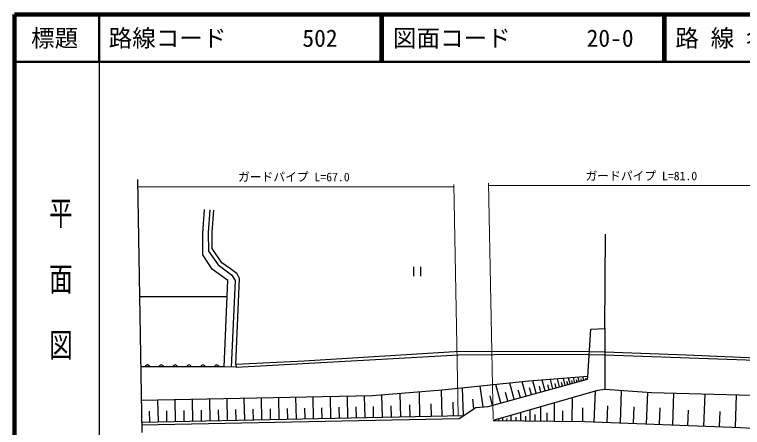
# Model space of a CAD drawing. Units: millimetres, scale not verified. Extents: x 40000 to 680000, y 20000 to 380000.
# Drawn here: x 40000 to 194622, y 292372 to 380000 of the extents above; entities that cross this region are included whole.
import ezdxf
from ezdxf.enums import TextEntityAlignment as Align

# ---------------------------------------------------------------- set-up
doc = ezdxf.new("R2010")
doc.units = ezdxf.units.MM
doc.header["$LTSCALE"] = 1000
doc.linetypes.add('DASHED', pattern=[7.5, 6, -1.5])
for name, color, linetype, lineweight in [('M-BGD', 7, 'Continuous', 25), ('M-BGD-EXST', 7, 'Continuous', 25), ('M-STR-HTXT', 7, 'Continuous', 13), ('M-TTL', 2, 'Continuous', 140), ('M-TTL-BAND', 7, 'Continuous', 25), ('M-TTL-LINE', 7, 'Continuous', 50)]:
    doc.layers.add(name, color=color, linetype=linetype, lineweight=lineweight)
doc.layers.add('M-TTL-TXT', color=7, linetype='Continuous')
doc.styles.add('@ＭＳ ゴシック', font='')
doc.styles.add('ＭＳ ゴシック', font='')
doc.styles.get('@ＭＳ ゴシック').set_extended_font_data('@MS Gothic')
doc.styles.get('ＭＳ ゴシック').set_extended_font_data('MS Gothic')

msp = doc.modelspace()

# ---------------------------------------------------------------- linework, layer by layer
at = {"layer": 'M-BGD'}
for p, q in [((66103, 344977), (67003, 291308)), ((165420, 313354), (165520, 333398)), ((85149, 320070), (66520, 320087)), ((69709, 305250), (66769, 305260)), ((72649, 305240), (69709, 305250)), ((75589, 305230), (72649, 305240)), ((78529, 305220), (75589, 305230)), ((81468, 305210), (78529, 305220)), ((84408, 305200), (81468, 305210)), ((160930, 302385), (160733, 303105)), ((146160, 298340), (145223, 301763)), ((148650, 299022), (147825, 302035)), ((150834, 299620), (150113, 302252)), ((152723, 300137), (152100, 302412)), ((154355, 300584), (153816, 302550)), ((155085, 300784), (154835, 301698)), ((155765, 300970), (155300, 302669)), ((156396, 301143), (156180, 301933)), ((156984, 301304), (156582, 302772)), ((157529, 301454), (157342, 302136)), ((158037, 301593), (157689, 302861)), ((158519, 301725), (158358, 302313)), ((159001, 301857), (158704, 302942)), ((159483, 301989), (159347, 302486)), ((159966, 302121), (159718, 303024)), ((160448, 302253), (160337, 302659)), ((161412, 302517), (161326, 302832)), ((130649, 300245), (130761, 294813)), ((135401, 294909), (135181, 300714)), ((138838, 301096), (139468, 296740)), ((143332, 297565), (142266, 301454)), ((147445, 298692), (147005, 300298)), ((149781, 299332), (149394, 300745)), ((151813, 299888), (151478, 301111)), ((153568, 300369), (153279, 301426)), ((163143, 293577), (163397, 300089)), ((168689, 293360), (168956, 300184)), ((85235, 293869), (85140, 298453)), ((88900, 293945), (88805, 298525)), ((92562, 294021), (92467, 298596)), ((96220, 294096), (96125, 298668)), ((99874, 294172), (99780, 298739)), ((103526, 294248), (103431, 298811)), ((107174, 294324), (107079, 298882)), ((110818, 294399), (110724, 298954)), ((114459, 294475), (114365, 299025)), ((118151, 294551), (118054, 299223)), ((122028, 294632), (121927, 299537)), ((126099, 294716), (125993, 299867)), ((141492, 297061), (141054, 299100)), ((144791, 297965), (144291, 299789)), ((158450, 293681), (158497, 298681)), ((174247, 293143), (174506, 299770)), ((179816, 292925), (180078, 299622)), ((186609, 299449), (186344, 292669)), ((193318, 299270), (193050, 292407)), ((70542, 293564), (70446, 298165)), ((74220, 293640), (74125, 298237)), ((77895, 293716), (77800, 298309)), ((81567, 293793), (81472, 298381)), ((120066, 294591), (120016, 296984)), ((124039, 294673), (123987, 297187)), ((128449, 297409), (128504, 294766)), ((133094, 297735), (133154, 294862)), ((137305, 298387), (137516, 296329)), ((154688, 293717), (154725, 297596)), ((165914, 293468), (166050, 296933)), ((68701, 293526), (68653, 295828)), ((72381, 293602), (72334, 295902)), ((76058, 293678), (76010, 295976)), ((79731, 293755), (79684, 296050)), ((83401, 293831), (83354, 296124)), ((87068, 293907), (87021, 296198)), ((90731, 293983), (90684, 296272)), ((94391, 294058), (94344, 296345)), ((98047, 294134), (98000, 296419)), ((101700, 294210), (101653, 296493)), ((105350, 294286), (105303, 296566)), ((108996, 294361), (108949, 296640)), ((112639, 294437), (112592, 296713)), ((116283, 294512), (116235, 296792)), ((147464, 295509), (147448, 293785)), ((149504, 293766), (149526, 296102)), ((151769, 293744), (151798, 296755)), ((153136, 293731), (153153, 295440)), ((156450, 293700), (156471, 295902)), ((160720, 293659), (160747, 296497)), ((171466, 293251), (171602, 296723)), ((177030, 293034), (177166, 296513)), ((183101, 296070), (182974, 292801)), ((189807, 295755), (189681, 292539)), ((66966, 293490), (135401, 294909)), ((142806, 294027), (142804, 293829)), ((143662, 294417), (143657, 293821)), ((144539, 294241), (144535, 293813)), ((145441, 294928), (145430, 293804)), ((146487, 294545), (146480, 293794)), ((148524, 294795), (148514, 293775)), ((150565, 293756), (150578, 295082))]:
    msp.add_line(p, q, dxfattribs=at)
at = {"layer": 'M-BGD', "linetype": 'DASHED'}
for p, q in [((162058, 307844), (165421, 307783)), ((165421, 308328), (162097, 308430))]:
    msp.add_line(p, q, dxfattribs=at)
at = {"layer": 'M-BGD'}
for points in [[(84524, 305199), (85295, 323549), (81942, 325963), (79974, 329004), (79997, 333519), (80377, 338661)], [(81468, 338548), (81147, 333740), (81210, 329784), (83241, 326853), (86109, 324738), (86862, 323545), (86026, 305184)], [(87039, 305725), (87776, 323978), (87274, 324983), (85841, 326025), (83999, 327309), (81971, 330323), (81971, 333831), (82361, 338464)], [(161747, 303187), (162419, 313252), (165420, 313354), (165423, 300425), (163865, 300223), (141657, 293840), (161134, 293655), (194233, 292361), (222478, 290789), (226269, 293563), (231215, 293378), (251735, 300433), (240626, 299394), (207228, 298900), (175322, 299749), (165423, 300425)], [(162097, 308430), (140580, 308482), (133474, 308436), (101490, 306425), (87039, 305725), (87068, 305174), (84408, 305200)], [(87068, 305174), (116677, 306791), (134335, 307803), (149670, 307927), (162058, 307844)], [(251197, 305806), (241482, 305293), (215664, 306284), (182658, 307682), (165421, 308328)], [(165421, 307783), (197405, 306615), (226319, 305426), (241427, 304723), (251261, 305170)], [(66975, 292952), (134415, 294247), (137958, 296626), (140641, 296828), (161709, 302598), (161747, 303187), (149216, 302180), (130815, 300258), (116017, 299057), (66889, 298096)]]:
    msp.add_lwpolyline(points, dxfattribs=at)
for centre, start, end in [((68239, 305155), 11.35177, 168.2565), ((71178, 305145), 11.35177, 168.2565), ((74118, 305135), 11.35177, 168.2565), ((77058, 305125), 11.35177, 168.25651), ((79998, 305115), 11.34979, 168.25848), ((82938, 305105), 11.3512, 168.25707)]:
    msp.add_arc(centre, 500, start, end, dxfattribs=at)
at = {"layer": 'M-BGD-EXST'}
for p, q in [((124742, 326490), (124742, 324490)), ((126242, 326490), (126242, 324490))]:
    msp.add_line(p, q, dxfattribs=at)
at = {"layer": 'M-STR-HTXT'}
for p, q in [((66129, 343442), (133342, 343442)), ((133333, 343942), (134233, 294885)), ((141694, 294141), (140662, 344221)), ((140673, 343721), (221654, 343721))]:
    msp.add_line(p, q, dxfattribs=at)
at = {"layer": 'M-TTL'}
for p, q in [((40000, 380000), (40000, 20000)), ((680000, 380000), (40000, 380000))]:
    msp.add_line(p, q, dxfattribs=at)
at = {"layer": 'M-TTL-BAND'}
msp.add_line((58000, 370000), (58000, 20000), dxfattribs=at)
at = {"layer": 'M-TTL-LINE'}
for p, q in [((58000, 380000), (58000, 370000)), ((117750, 380000), (117750, 370000)), ((118250, 380000), (118250, 370000)), ((177750, 380000), (177750, 370000)), ((178250, 380000), (178250, 370000)), ((40000, 370000), (680000, 370000))]:
    msp.add_line(p, q, dxfattribs=at)

# ---------------------------------------------------------------- texts
at = {"layer": 'M-STR-HTXT', "style": 'ＭＳ ゴシック'}
for s, p in [('ガードパイプ L=67.0', (99327, 345529)), ('ガードパイプ L=81.0', (173149, 345747))]:
    msp.add_text(s, height=1833, dxfattribs=at).set_placement(p, align=Align.MIDDLE_CENTER)
at = {"layer": 'M-TTL-BAND', "style": '@ＭＳ ゴシック', "width": 1.4}
msp.add_text('平  面  図', height=3666, rotation=270, dxfattribs=at).set_placement((49777, 306475), align=Align.MIDDLE_RIGHT)
at = {"layer": 'M-TTL-TXT', "style": 'ＭＳ ゴシック'}
msp.add_text('標題', height=3666, dxfattribs=at).set_placement((48500, 375000), align=Align.MIDDLE_CENTER)
for s, p in [('路線コード', (60000, 375000)), ('路 線 名', (180380, 375000)), ('502', (101142, 375000)), ('図面コード', (120380, 375000)), ('20-0', (161521, 375000))]:
    msp.add_text(s, height=3666, dxfattribs=at).set_placement(p, align=Align.MIDDLE_LEFT)

doc.saveas('drawing.dxf')
